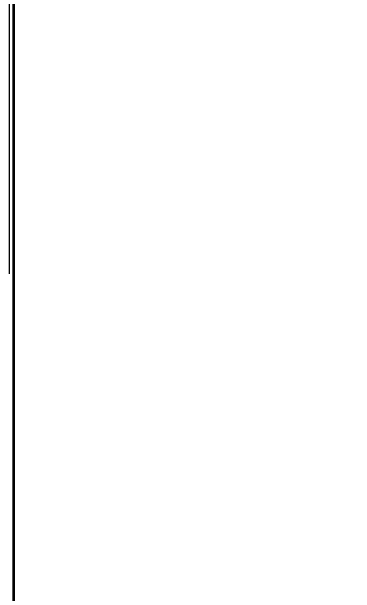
# Model space of a CAD drawing. Header units: millimetres. Extents: x 14397 to 67587, y -11631 to -8348.
# Drawn here: x 16394.5 to 16472.2, y -10449.1 to -10317.6 of the extents above; entities that cross this region are included whole.
import ezdxf

# ---------------------------------------------------------------- set-up
doc = ezdxf.new("R2010")
doc.units = ezdxf.units.MM
doc.header["$MEASUREMENT"] = 0
doc.layers.add('NewA-Ee_25_10-M_WallsInternal', color=7, linetype='Continuous')
doc.layers.add('NewA-Zz_20_20-D_DimensionDetail', color=7, linetype='Continuous')
doc.styles.add('GENERATED_STYLE_1', font='')
doc.styles.get('GENERATED_STYLE_1').set_extended_font_data('Arial')
doc.dimstyles.new('GENERATED_STYLE__2', dxfattribs={"dimtxt": 75, "dimasz": 76, "dimexe": 0.18, "dimexo": 300, "dimgap": 0.09, "dimtad": 1, "dimtih": 1, "dimtoh": 1, "dimdec": 0, "dimzin": 0, "dimdsep": 46, "dimtxsty": 'GENERATED_STYLE_1', "dimblk": 'ARROWHEAD_2', "dimblk1": 'ARROWHEAD_2', "dimblk2": 'ARROWHEAD_2', "dimcen": 0.09, "dimclrd": 6, "dimclre": 6, "dimclrt": 7, "dimazin": 0, "dimtfac": 1, "dimtdec": 4, "dimtmove": 2, "dimatfit": 3, "dimfxl": 0, "dimtolj": 1, "dimtzin": 0, "dimarcsym": 0})

# ---------------------------------------------------------------- blocks, each defined once
blk = doc.blocks.new('Section Elem_2_1', base_point=(6197.13, -111297.47))
at = {"layer": 'NewA-Ee_25_10-M_WallsInternal', "color": 92, "linetype": 'Continuous', "lineweight": 35}
blk.add_line((16395.03, -11297.47), (16395.03, -8857.47), dxfattribs=at)
blk = doc.blocks.new('*D13', base_point=(6197.13, -111297.47))
at = {"layer": 'NewA-Zz_20_20-D_DimensionDetail', "color": 6, "linetype": 'Continuous', "lineweight": 13}
for p, q in [((16245.03, -10376.87), (16245.03, -10226.87)), ((16394.03, -10376.87), (16394.03, -10226.87)), ((16245.03, -10301.87), (16394.03, -10301.87)), ((16394.03, -10301.87), (16442.93, -10301.87))]:
    blk.add_line(p, q, dxfattribs=at)
at = {"layer": 'NewA-Zz_20_20-D_DimensionDetail', "linetype": 'Continuous'}
for p, q in [((16273.9, -10251.87), (16216.17, -10351.87)), ((16365.17, -10351.87), (16422.9, -10251.87))]:
    blk.add_line(p, q, dxfattribs=at)
at = {"layer": 'NewA-Zz_20_20-D_DimensionDetail', "insert": (16476.87, -10271.87), "char_height": 75, "attachment_point": 7, "style": 'GENERATED_STYLE_1'}
blk.add_mtext('\\A1;{\\fArial|b0|i0|c0|p34;149}', dxfattribs=at)
blk = doc.blocks.new('ARROWHEAD_2')
at = {"color": 0, "linetype": 'Continuous', "lineweight": 0}
for p, q in [((-0.3781, -0.655), (0.3781, 0.655)), ((0, 0), (-1, 0))]:
    blk.add_line(p, q, dxfattribs=at)

msp = doc.modelspace()

# ---------------------------------------------------------------- block references
at = {"layer": 'NewA-Ee_25_10-M_WallsInternal', "lineweight": 0}
msp.add_blockref('Section Elem_2_1', (6197.13, -111297.47), dxfattribs=at)

# ---------------------------------------------------------------- dimensions: what is measured, and where the dimension line sits
at = {"layer": 'NewA-Zz_20_20-D_DimensionDetail', "color": 6, "linetype": 'Continuous', "lineweight": 13}
dim = msp.add_linear_dim(base=(16394.03, -10301.87), p1=(16245.03, -10422.47), p2=(16394.03, -10422.47), dimstyle='GENERATED_STYLE__2', dxfattribs=at)
dim.commit()
dim.dimension.update_dxf_attribs({"geometry": '*D13', "text_midpoint": (16565.17, -10234.37), "dimtype": 160})

doc.saveas('drawing.dxf')
